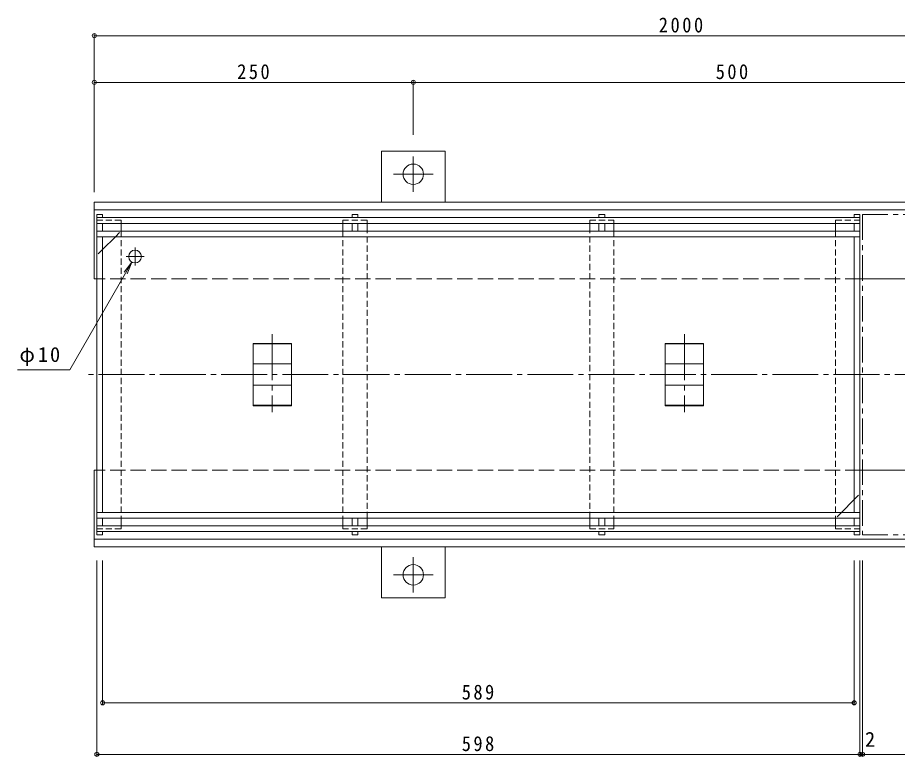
# Model space of a CAD drawing. Units: millimetres at full size, sheet at 1:4. Extents: x -889 to 1123, y -778 to 761.
# Drawn here: x -889 to -200, y -433 to 146 of the extents above; entities that cross this region are included whole.
import ezdxf
from ezdxf.enums import TextEntityAlignment as Align

# ---------------------------------------------------------------- set-up
doc = ezdxf.new("R2010")
doc.units = ezdxf.units.MM
doc.header["$LTSCALE"] = 4
doc.header["$PDMODE"] = 32
doc.header["$PDSIZE"] = 3.2
for name, pattern in [('CHAIN1', [8, 5, -1, 1, -1]), ('CHAIN2', [12, 9, -1, 1, -1]), ('DASHED1', [1.8, 1.2, -0.6]), ('DASHED3', [4, 3, -1])]:
    doc.linetypes.add(name, pattern=pattern)
for name, color, linetype, lineweight in [('0-0_通り芯', 7, 'CHAIN2', 9), ('0-1_躯体', 2, 'Continuous', 9), ('0-2_仕上', 7, 'Continuous', 9), ('0-3_建具', 4, 'Continuous', 9), ('0-4_その他', 7, 'Continuous', 9)]:
    doc.layers.add(name, color=color, linetype=linetype, lineweight=lineweight)
doc.styles.add('ＭＳ ゴシック', font='')
doc.styles.get('ＭＳ ゴシック').set_extended_font_data('MS Gothic')

msp = doc.modelspace()

# ---------------------------------------------------------------- linework, layer by layer
at = {"layer": '0-0_通り芯'}
for p, q in [((-689.463, -101.94), (-689.463, -162.969)), ((-366.463, -101.94), (-366.463, -162.969)), ((122.432, -133.462), (-836.706, -133.462))]:
    msp.add_line(p, q, dxfattribs=at)
at = {"layer": '0-1_躯体', "linetype": 'DASHED3'}
for p, q in [((-228.463, -58.462), (-828.963, -58.462)), ((-228.463, -208.462), (-828.963, -208.462))]:
    msp.add_line(p, q, dxfattribs=at)
at = {"layer": '0-1_躯体'}
for p, q in [((99.85, -58.462), (-231.463, -58.462)), ((99.85, -208.462), (-231.463, -208.462))]:
    msp.add_line(p, q, dxfattribs=at)
at = {"layer": '0-2_仕上'}
for p, q in [((-826.963, -7.962), (-826.963, -258.963)), ((-228.963, -10.462), (-826.963, -10.462)), ((-626.963, -7.962), (-622.463, -7.962)), ((-626.963, -10.462), (-626.963, -7.962)), ((-622.463, -10.462), (-622.463, -7.962)), ((-428.963, -10.462), (-428.963, -7.962)), ((-228.963, -258.963), (-228.963, -7.962)), ((-228.963, -14.962), (-826.963, -14.962)), ((-822.463, -14.962), (-822.463, -20.962)), ((-626.963, -20.962), (-626.963, -14.962)), ((-622.463, -20.962), (-622.463, -14.962)), ((-433.463, -20.962), (-433.463, -14.962)), ((-428.963, -20.962), (-428.963, -14.962)), ((-233.463, -14.962), (-233.463, -20.962)), ((-228.963, -20.962), (-826.963, -20.962)), ((-228.963, -25.462), (-826.963, -25.462)), ((-812.463, -25.462), (-822.463, -35.462)), ((-822.463, -25.462), (-822.463, -241.462)), ((-233.463, -241.462), (-233.463, -25.462)), ((-243.463, -241.462), (-233.463, -231.462)), ((-228.963, -241.462), (-826.963, -241.462)), ((-228.963, -245.962), (-826.963, -245.962)), ((-822.463, -251.962), (-822.463, -245.962)), ((-626.963, -245.962), (-626.963, -251.962)), ((-622.463, -245.962), (-622.463, -251.962)), ((-433.463, -245.962), (-433.463, -251.962)), ((-428.963, -245.962), (-428.963, -251.962)), ((-233.463, -251.962), (-233.463, -245.962)), ((-228.963, -251.962), (-826.963, -251.962)), ((-228.963, -256.463), (-826.963, -256.463)), ((-826.963, -258.963), (-822.463, -258.963)), ((-822.463, -258.963), (-822.463, -256.463)), ((-626.963, -256.463), (-626.963, -258.963)), ((-626.963, -258.963), (-622.463, -258.963)), ((-622.463, -256.463), (-622.463, -258.963)), ((-428.963, -256.463), (-428.963, -258.963)), ((-233.463, -258.963), (-233.463, -256.463)), ((-228.963, -258.963), (-233.463, -258.963))]:
    msp.add_line(p, q, dxfattribs=at)
at = {"layer": '0-2_仕上', "color": 2, "linetype": 'DASHED1'}
for p, q in [((-807.963, -12.462), (-826.963, -12.462)), ((-807.963, -14.962), (-807.963, -12.462)), ((-634.213, -14.962), (-634.213, -12.462)), ((-440.713, -12.462), (-421.713, -12.462)), ((-440.713, -14.962), (-440.713, -12.462)), ((-421.713, -14.962), (-421.713, -12.462)), ((-247.963, -12.462), (-228.963, -12.462)), ((-247.963, -14.962), (-247.963, -12.462)), ((-807.962, -20.962), (-807.962, -245.962)), ((-634.213, -20.962), (-634.213, -245.962)), ((-615.213, -245.962), (-615.213, -20.962)), ((-440.713, -245.962), (-440.713, -20.962)), ((-421.713, -20.962), (-421.713, -245.962)), ((-247.963, -20.962), (-247.963, -245.962)), ((-807.963, -254.463), (-826.963, -254.463)), ((-807.963, -251.962), (-807.963, -254.463)), ((-634.213, -251.962), (-634.213, -254.463)), ((-440.713, -251.962), (-440.713, -254.463)), ((-440.713, -254.463), (-421.713, -254.463)), ((-421.713, -251.962), (-421.713, -254.463)), ((-247.963, -251.962), (-247.963, -254.463)), ((-247.963, -254.463), (-228.963, -254.463))]:
    msp.add_line(p, q, dxfattribs=at)
at = {"layer": '0-2_仕上', "color": 3, "linetype": 'CHAIN1'}
msp.add_line((-226.963, -7.962), (99.35, -7.962), dxfattribs=at)
at = {"layer": '0-2_仕上', "color": 2}
for p, q in [((-807.963, -14.962), (-807.963, -20.962)), ((-634.213, -20.962), (-634.213, -14.962)), ((-615.213, -14.962), (-615.213, -20.962)), ((-440.713, -14.962), (-440.713, -20.962)), ((-421.713, -20.962), (-421.713, -14.962)), ((-247.963, -14.962), (-247.963, -20.962)), ((-807.963, -251.962), (-807.963, -245.962)), ((-634.213, -245.962), (-634.213, -251.962)), ((-615.213, -251.962), (-615.213, -245.962)), ((-440.713, -251.962), (-440.713, -245.962)), ((-421.713, -245.962), (-421.713, -251.962)), ((-247.963, -251.962), (-247.963, -245.962))]:
    msp.add_line(p, q, dxfattribs=at)
at = {"layer": '0-2_仕上', "linetype": 'DASHED1'}
for p, q in [((-812.463, -25.462), (-807.962, -20.962)), ((-822.463, -35.462), (-826.963, -39.962)), ((-233.463, -231.462), (-228.963, -226.963)), ((-243.463, -241.462), (-247.963, -245.962))]:
    msp.add_line(p, q, dxfattribs=at)
at = {"layer": '0-2_仕上', "linetype": 'CHAIN2'}
for p, q in [((-796.963, -33.962), (-796.963, -47.962)), ((-789.963, -40.962), (-803.963, -40.962))]:
    msp.add_line(p, q, dxfattribs=at)
at = {"layer": '0-2_仕上', "color": 3}
for p, q in [((-704.463, -109.008), (-674.463, -109.008)), ((-704.463, -109.008), (-704.463, -157.917)), ((-704.463, -109.508), (-674.463, -109.508)), ((-674.463, -157.917), (-674.463, -109.008)), ((-351.463, -109.008), (-381.463, -109.008)), ((-381.463, -157.917), (-381.463, -109.008)), ((-351.463, -109.508), (-381.463, -109.508)), ((-351.463, -109.008), (-351.463, -157.917)), ((-704.463, -125.096), (-674.463, -125.096)), ((-351.463, -125.096), (-381.463, -125.096)), ((-704.463, -141.828), (-674.463, -141.828)), ((-351.463, -141.828), (-381.463, -141.828)), ((-704.463, -157.417), (-674.463, -157.417)), ((-704.463, -157.917), (-674.463, -157.917)), ((-351.463, -157.417), (-381.463, -157.417)), ((-351.463, -157.917), (-381.463, -157.917))]:
    msp.add_line(p, q, dxfattribs=at)
at = {"layer": '0-2_仕上'}
for points in [[(-826.963, -7.962), (-822.463, -7.962), (-822.463, -10.462)], [(-433.463, -10.462), (-433.463, -7.962), (-428.963, -7.962)], [(-228.963, -7.962), (-233.463, -7.962), (-233.463, -10.462)], [(-433.463, -256.463), (-433.463, -258.963), (-428.963, -258.963)]]:
    msp.add_lwpolyline(points, dxfattribs=at)
at = {"layer": '0-2_仕上', "color": 2, "linetype": 'DASHED1'}
for points in [[(-615.213, -14.962), (-615.213, -12.462), (-634.213, -12.462)], [(-615.213, -251.962), (-615.213, -254.463), (-634.213, -254.463)]]:
    msp.add_lwpolyline(points, dxfattribs=at)
at = {"layer": '0-2_仕上', "color": 3, "linetype": 'CHAIN1'}
msp.add_lwpolyline([(-226.963, -7.962), (-226.963, -258.963), (99.35, -258.963)], dxfattribs=at)
at = {"layer": '0-2_仕上'}
msp.add_circle((-796.963, -40.962), 5, dxfattribs=at)
at = {"layer": '0-3_建具'}
for p, q in [((-603.963, 41.538), (-553.963, 41.538)), ((-603.963, 1.538), (-603.963, 41.538)), ((-553.963, 41.538), (-553.963, 1.538)), ((-828.963, 1.538), (-828.963, -58.462)), ((99.85, 1.538), (-828.963, 1.538)), ((99.85, -4.462), (-828.963, -4.462)), ((-828.963, -268.462), (-828.963, -208.462)), ((99.85, -262.463), (-828.963, -262.463)), ((99.85, -268.462), (-828.963, -268.462)), ((-603.963, -268.462), (-603.963, -308.462)), ((-553.963, -308.462), (-553.963, -268.462)), ((-603.963, -308.462), (-553.963, -308.462))]:
    msp.add_line(p, q, dxfattribs=at)
at = {"layer": '0-3_建具', "linetype": 'CHAIN1'}
for p, q in [((-578.963, 23.538), (-578.963, 37.358)), ((-578.963, 23.538), (-594.435, 23.538)), ((-578.963, 23.538), (-563.491, 23.538)), ((-578.963, 23.538), (-578.963, 9.718)), ((-578.963, -290.462), (-578.963, -276.643)), ((-578.963, -290.462), (-594.435, -290.462)), ((-578.963, -290.462), (-578.963, -304.282)), ((-578.963, -290.462), (-563.491, -290.462))]:
    msp.add_line(p, q, dxfattribs=at)
at = {"layer": '0-3_建具'}
for centre in [(-578.963, 23.538), (-578.963, -290.462)]:
    msp.add_circle(centre, 8, dxfattribs=at)
at = {"layer": '0-4_その他'}
for p, q in [((-828.963, 133.322), (-828.963, 9.538)), ((-828.963, 132.122), (99.85, 132.122)), ((-578.963, 96.757), (-578.963, 54.513)), ((-828.963, 95.557), (-578.963, 95.557)), ((-578.963, 95.557), (-78.963, 95.557)), ((-848.242, -129.78), (-799.463, -45.292)), ((-799.463, -45.292), (-805.55, -53.226)), ((-799.463, -45.292), (-803.29, -54.531)), ((-889.058, -129.78), (-848.242, -129.78)), ((-826.963, -432.356), (-826.963, -279.205)), ((-822.463, -391.962), (-822.463, -279.205)), ((-233.463, -391.962), (-233.463, -279.205)), ((-228.963, -432.356), (-228.963, -279.205)), ((-226.963, -432.356), (-226.963, -279.205)), ((-822.463, -390.762), (-233.463, -390.762)), ((-826.963, -431.156), (-228.963, -431.156)), ((-228.963, -431.156), (-226.963, -431.156)), ((-226.963, -431.156), (99.35, -431.156))]:
    msp.add_line(p, q, dxfattribs=at)
for p in [(-828.963, 132.122), (-828.963, 95.557), (-578.963, 95.557), (-822.463, -390.762), (-233.463, -390.762), (-826.963, -431.156), (-228.963, -431.156), (-226.963, -431.156)]:
    msp.add_point(p, dxfattribs=at)

# ---------------------------------------------------------------- texts
at = {"layer": '0-4_その他', "color": 2, "style": 'ＭＳ ゴシック'}
msp.add_text('2', height=11.73, dxfattribs=at).set_placement((-224.995, -428.756), align=Align.BOTTOM_LEFT)
at = {"layer": '0-4_その他', "color": 2, "char_height": 11.73, "attachment_point": 7, "style": 'ＭＳ ゴシック'}
for s, insert in [('\\T1.28;\\W0.9;2000', (-386.556, 134.522)), ('\\T1.27;\\W0.9;250', (-716.963, 97.957)), ('\\T1.27;\\W0.9;500', (-341.963, 97.957)), ('\\T1.19;φ10', (-887.611, -126.772)), ('\\T1.27;\\W0.9;589', (-540.963, -388.362)), ('\\T1.27;\\W0.9;598', (-540.963, -428.756))]:
    msp.add_mtext(s, dxfattribs=dict(at, insert=insert))

doc.saveas('drawing.dxf')
